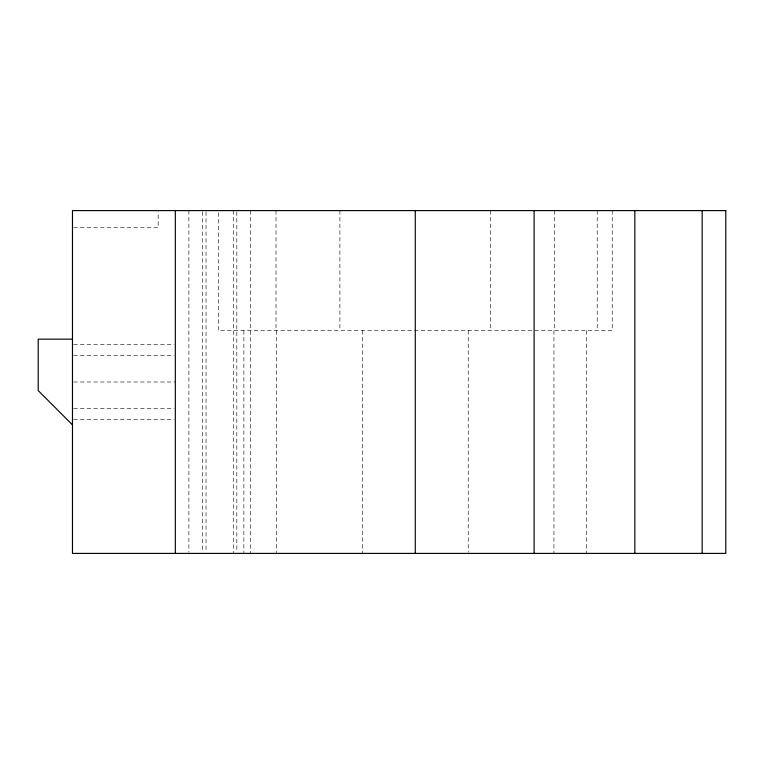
<?xml version="1.0" encoding="UTF-8"?>
<svg xmlns="http://www.w3.org/2000/svg" width="764" height="764" viewBox="0 0 764 764"><rect width="100%" height="100%" fill="white"/><g stroke="black" fill="none" stroke-linecap="round" stroke-linejoin="round"><path stroke-width="0.57" stroke-dasharray="3.82 2.86" d="M73.669 227.739L158.177 227.739L158.177 211.743M73.659 344.297L174.135 344.297M73.659 355.336L174.135 355.336M73.659 382L175.319 382M73.659 408.664L174.135 408.664M73.659 419.703L174.135 419.703M612.212 210.606L612.212 330.583L218.332 330.583L218.332 210.606M597.219 210.606L597.219 330.583M586.666 330.583L586.666 553.394M554.53 210.606L554.53 330.583M553.938 330.583L553.938 553.394M490.641 210.606L490.641 330.583M468.236 330.583L468.236 552.2M362.308 330.583L362.308 553.394M339.904 210.606L339.904 330.583M276.606 330.583L276.606 553.394M276.014 210.606L276.014 330.583M250.468 210.606L250.468 553.394M243.878 330.583L243.878 553.394M236.821 211.79L236.821 552.21M233.326 210.606L233.326 553.394M206.032 211.79L206.032 552.21M202.536 211.79L202.536 552.21M188.899 210.606L188.899 552.21"/><path stroke-width="1.15" d="M72.475 339.149L38.2 339.149L38.2 390.566L72.475 424.851M702.164 210.606L702.164 553.394M634.846 210.606L634.846 553.394M534.103 210.606L534.103 553.394M415.272 210.606L415.272 553.394M175.319 210.606L175.319 553.394M725.8 210.606L72.475 210.606L72.475 553.394L725.8 553.394L725.8 210.606"/></g></svg>
